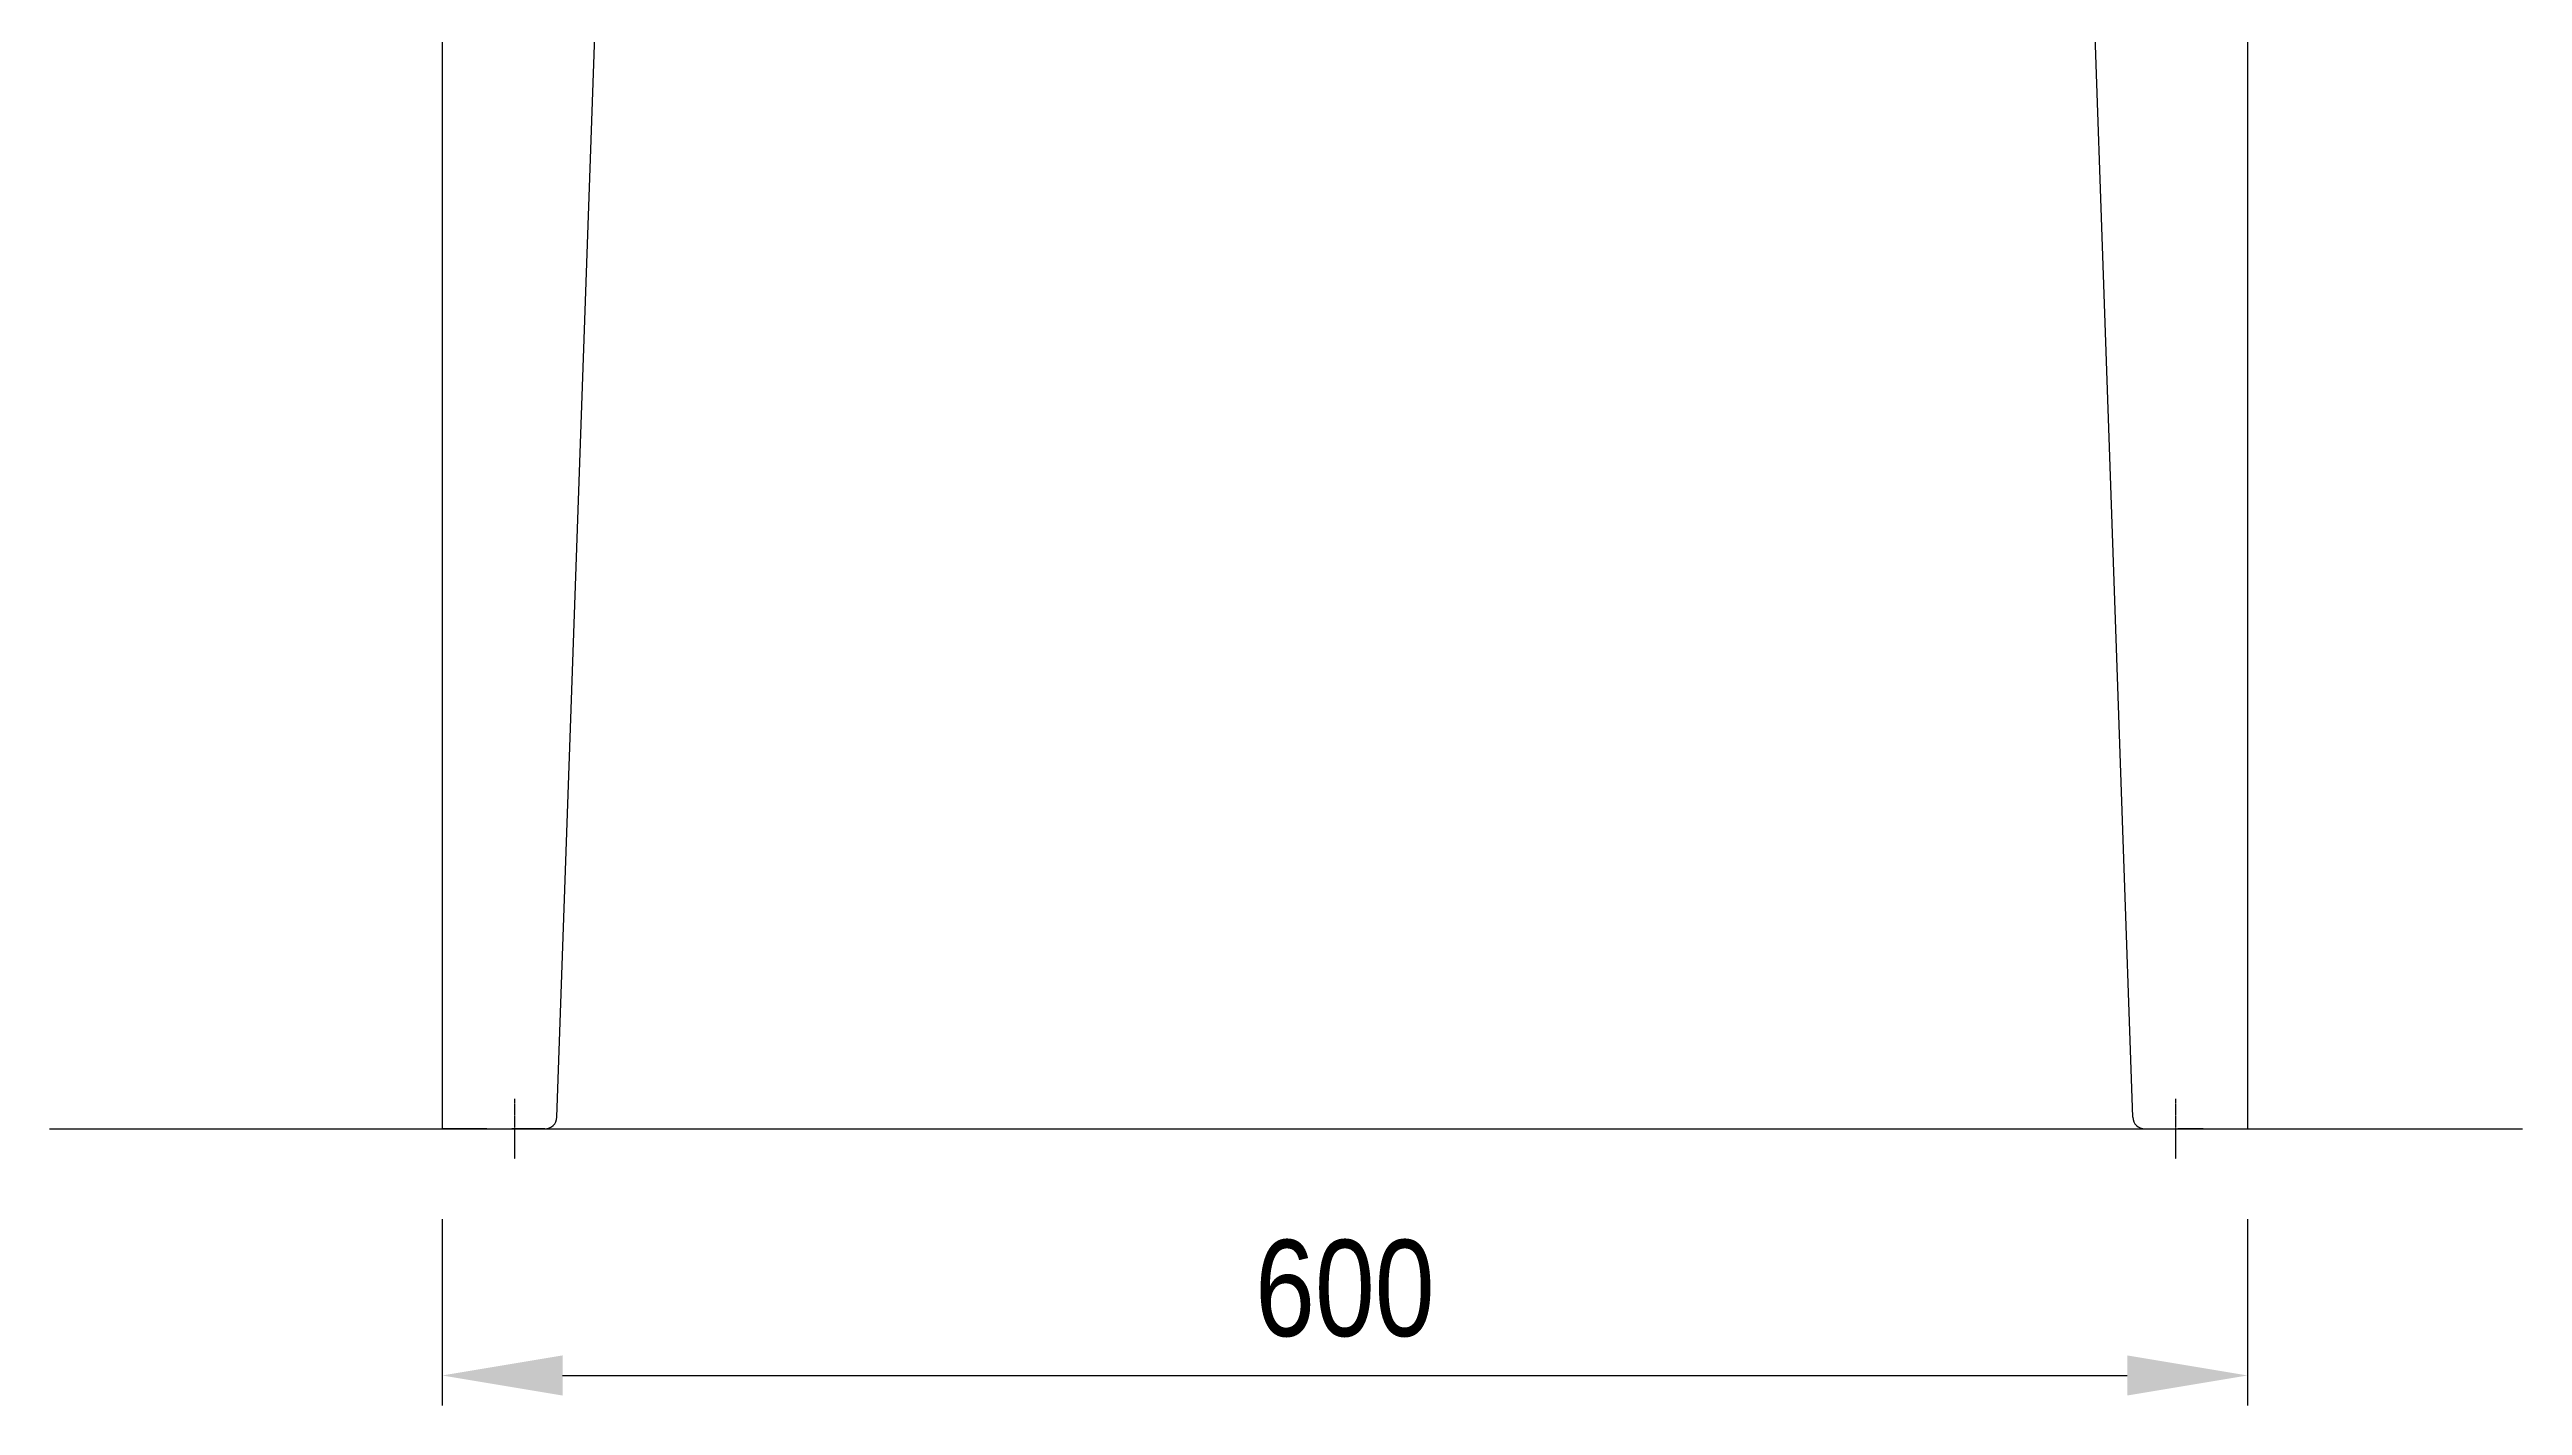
# Model space of a CAD drawing. Header units: millimetres. Extents: x 22162 to 28102, y 3160 to 7360.
# Drawn here: x 24679 to 25500, y 5993 to 6444 of the extents above; entities that cross this region are included whole.
import ezdxf

# ---------------------------------------------------------------- set-up
doc = ezdxf.new("R2010")
doc.units = ezdxf.units.MM
doc.header["$LTSCALE"] = 0.3
doc.linetypes.add('DashDot', pattern=[15, 9, -3, 0, -3])
doc.styles.add('SEACAD_Arial', font='arial.ttf', dxfattribs={"width": 0.8})
doc.dimstyles.new('ISO-25', dxfattribs={"dimtxt": 1.6, "dimasz": 2, "dimexe": 0.5, "dimexo": 1.5, "dimtad": 1, "dimdec": 0, "dimtxsty": 'SEACAD_Arial', "dimcen": 2, "dimadec": 0, "dimazin": 0, "dimtfac": 1, "dimtdec": 0, "dimtmove": 0, "dimatfit": 3, "dimfxl": 1, "dimarcsym": 0})

# ---------------------------------------------------------------- blocks, each defined once
blk = doc.blocks.new('*D135')
at = {"color": 0, "lineweight": -2, "transparency": 16777216}
for p, q in [((24809.09, 6054.74), (24809.09, 5992.79)), ((25409.09, 6054.74), (25409.09, 5992.79)), ((24849.09, 6002.79), (25369.09, 6002.79))]:
    blk.add_line(p, q, dxfattribs=at)
at = {"color": 0, "transparency": 16777216}
for points in [[(24849.09, 6009.46), (24849.09, 5996.13), (24809.09, 6002.79)], [(25369.09, 6009.46), (25369.09, 5996.13), (25409.09, 6002.79)]]:
    blk.add_solid(points, dxfattribs=at)
at = {"layer": 'Defpoints', "color": 0, "transparency": 16777216}
for p in [(24809.09, 6084.74), (25409.09, 6084.74), (25409.09, 6002.79)]:
    blk.add_point(p, dxfattribs=at)
at = {"color": 0, "transparency": 16777216, "insert": (25109.09, 6031.63), "char_height": 32, "attachment_point": 5, "style": 'SEACAD_Arial'}
blk.add_mtext('600', dxfattribs=at)

msp = doc.modelspace()

# ---------------------------------------------------------------- linework, layer by layer
at = {"linetype": 'Continuous'}
for p, q in [((24809.09, 6514.51), (24809.09, 6084.74)), ((25409.09, 6514.51), (25409.09, 6084.74)), ((24847.22, 6088.6), (24861.09, 6485.65)), ((25370.95, 6088.6), (25357.09, 6485.65)), ((24815.82, 6084.74), (24809.09, 6084.74)), ((24823.89, 6084.74), (24815.82, 6084.74)), ((24823.89, 6084.74), (24824.09, 6084.74)), ((24824.09, 6084.74), (24832.09, 6084.74)), ((24832.09, 6084.74), (24832.29, 6084.74)), ((24843.22, 6084.74), (24832.29, 6084.74)), ((24847.21, 6088.28), (24847.22, 6088.6)), ((25374.95, 6084.74), (25385.89, 6084.74)), ((25386.09, 6084.74), (25385.89, 6084.74)), ((25394.09, 6084.74), (25386.09, 6084.74)), ((25394.29, 6084.74), (25394.09, 6084.74)), ((25394.29, 6084.74), (25402.36, 6084.74)), ((25402.36, 6084.74), (25409.09, 6084.74))]:
    msp.add_line(p, q, dxfattribs=at)
at = {"color": 0, "linetype": 'DashDot', "ltscale": 0.1}
for p, q in [((24833.09, 6094.74), (24833.09, 6074.74)), ((25385.09, 6094.74), (25385.09, 6074.74))]:
    msp.add_line(p, q, dxfattribs=at)
at = {"color": 7, "linetype": 'Continuous'}
msp.add_line((24678.59, 6084.74), (25500.48, 6084.74), dxfattribs=at)
at = {"linetype": 'Continuous'}
for centre, start, end in [((24843.22, 6088.74), 270, 358), ((25374.95, 6088.74), 182, 270)]:
    msp.add_arc(centre, 4, start, end, dxfattribs=at)

# ---------------------------------------------------------------- dimensions: what is measured, and where the dimension line sits
dim = msp.add_linear_dim(base=(25409.09, 6002.79), p1=(24809.09, 6084.74), p2=(25409.09, 6084.74), dimstyle='ISO-25', override={"dimrnd": 10})
dim.commit()
dim.dimension.update_dxf_attribs({"geometry": '*D135', "text_midpoint": (25109.09, 6031.63)})

doc.saveas('drawing.dxf')
